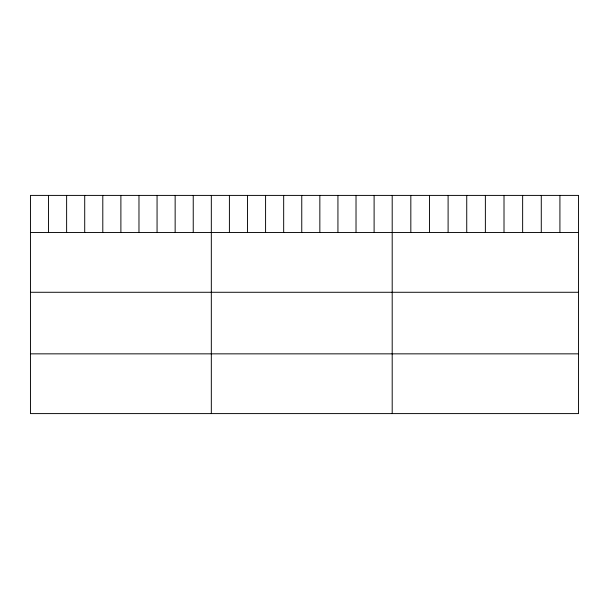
<?xml version="1.0" encoding="UTF-8"?>
<svg xmlns="http://www.w3.org/2000/svg" width="609" height="609" viewBox="0 0 609 609"><rect width="100%" height="100%" fill="white"/><g stroke="black" fill="none" stroke-linecap="round" stroke-linejoin="round"><path stroke-width="0.91" d="M578.55 232.524L578.55 413.595L30.45 413.595L30.45 195.405L578.55 195.405L578.55 232.524L30.45 232.524M30.45 292.274L578.55 292.274M30.45 353.844L578.55 353.844M559.915 195.405L559.915 232.524M541.279 195.405L541.279 232.524M522.644 195.405L522.644 232.524M504.008 195.405L504.008 232.524M485.373 195.405L485.373 232.524M466.738 195.405L466.738 232.524M448.102 195.405L448.102 232.524M429.467 195.405L429.467 232.524M410.831 195.405L410.831 232.524M392.196 195.405L392.196 413.595M374.109 195.405L374.109 232.524M356.021 195.405L356.021 232.524M337.934 195.405L337.934 232.524M319.847 195.405L319.847 232.524M301.76 195.405L301.76 232.524M283.672 195.405L283.672 232.524M265.585 195.405L265.585 232.524M247.498 195.405L247.498 232.524M229.41 195.405L229.41 232.524M211.323 195.405L211.323 413.595M193.236 195.405L193.236 232.524M175.148 195.405L175.148 232.524M157.061 195.405L157.061 232.524M138.974 195.405L138.974 232.524M120.887 195.405L120.887 232.524M102.799 195.405L102.799 232.524M84.712 195.405L84.712 232.524M66.625 195.405L66.625 232.524M48.537 195.405L48.537 232.524"/></g></svg>
